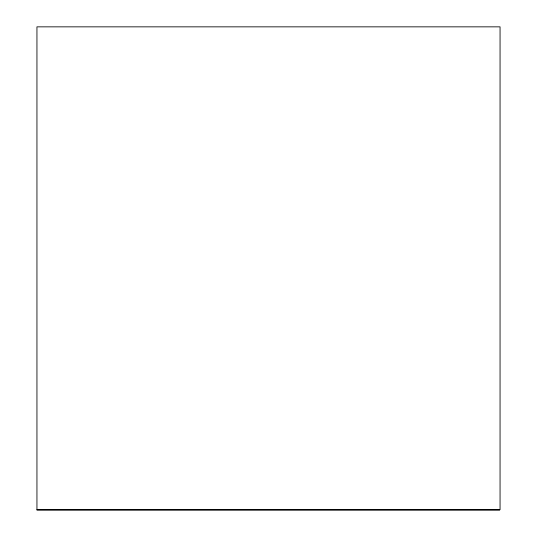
<?xml version="1.0" encoding="UTF-8"?>
<svg xmlns="http://www.w3.org/2000/svg" width="537" height="537" viewBox="0 0 537 537"><rect width="100%" height="100%" fill="white"/><g stroke="black" fill="none" stroke-linecap="round" stroke-linejoin="round"><path stroke-width="0.81" d="M36.946 509.694L500.054 509.694L500.054 26.85L36.946 26.85L36.946 510.096L499.665 510.096"/></g></svg>
